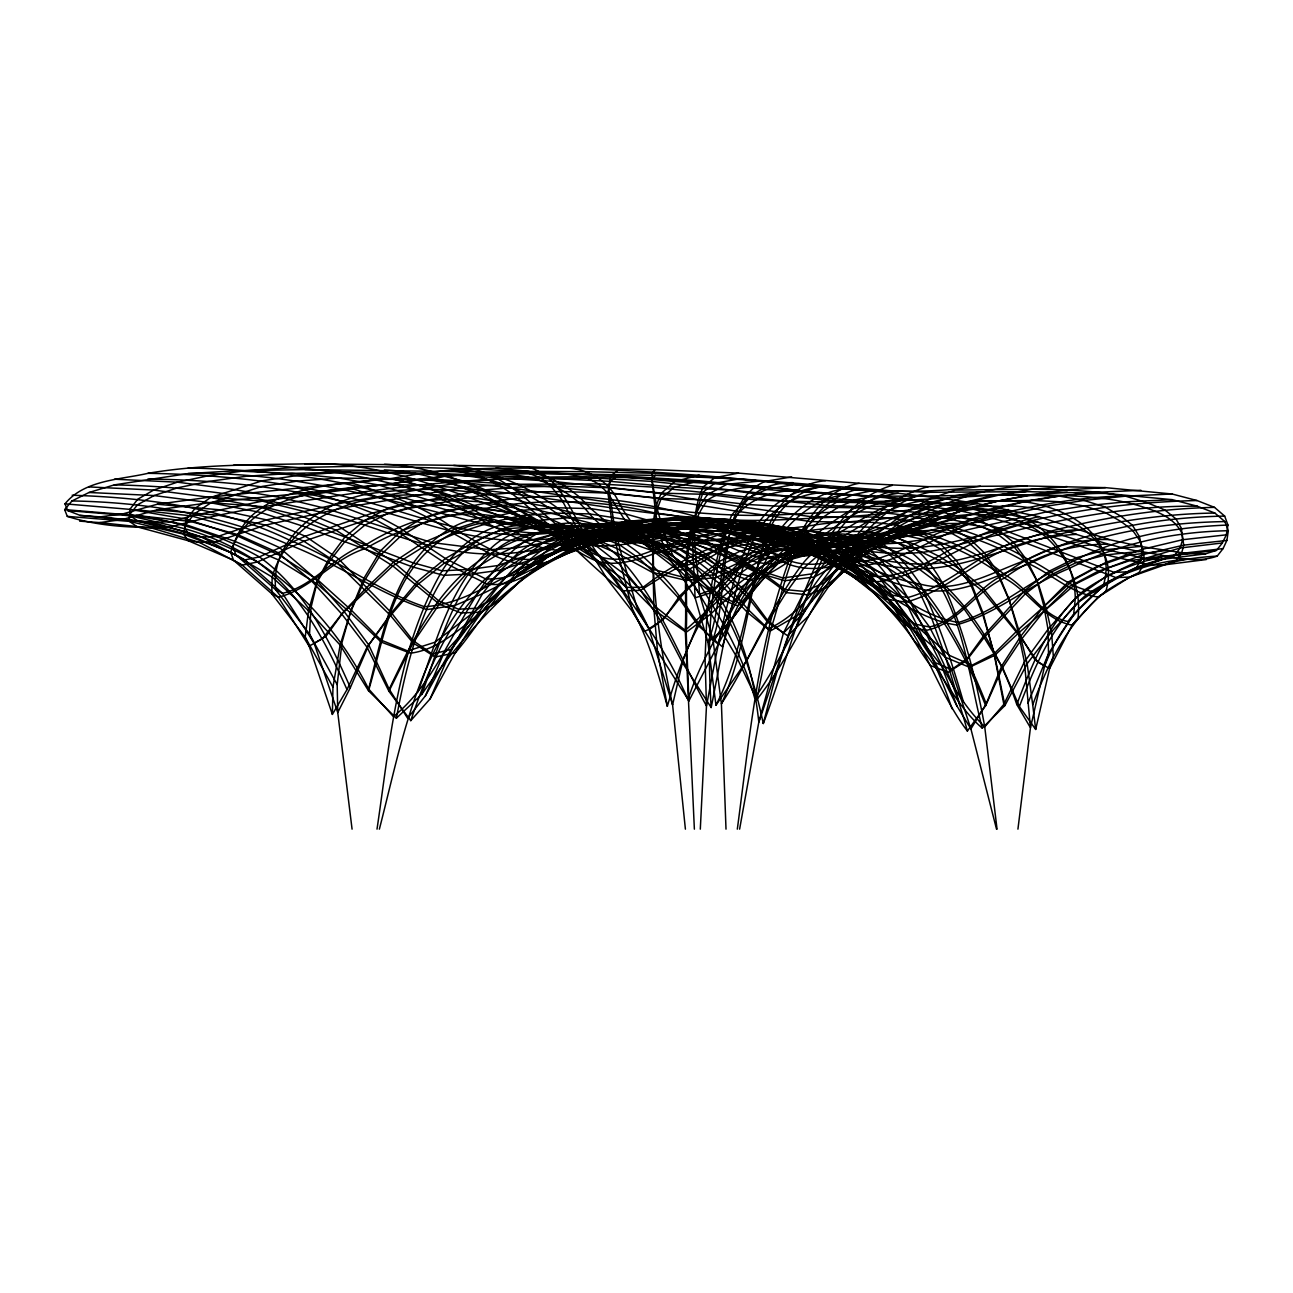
<?xml version="1.0" encoding="UTF-8"?>
<svg xmlns="http://www.w3.org/2000/svg" width="1293" height="1293" viewBox="0 0 1293 1293"><rect width="100%" height="100%" fill="white"/><g stroke="black" fill="none" stroke-linecap="round" stroke-linejoin="round"><path stroke-width="1.5" d="M564.799 473.788L585.745 477.359L598.53 483.889L607.904 493.102L624.325 519.317L642.411 542.753L669.451 560.079L693.872 584.905L735.862 655.503L756.841 699.545L770.289 631L747.451 612.413L719.942 583.822L693.032 563.829L663.325 545.096L632.923 531.585L601.261 524.699L569.421 522.954L537.646 525.815L506.226 532.571L475.339 545.921L444.711 562.859L416.976 585.131L390.502 615.516L367.05 647.211L347.009 689.605L332.382 714.415L332.964 687.149L340.124 645.045L350.306 612.672L364.012 581.43L379.98 555.634L400.087 536.692L422.391 523.067L447.184 515.438L474.224 513.563L503.139 517.055L533.169 525.718L563.796 538.987L594.57 558.641L624.826 580.153L653.983 609.811L686.195 632.277L688.91 700.919L632.907 612.155L607.322 579.312L582.901 539.44L561.954 500.019L551.319 486.685L540.975 477.941L526.881 472.559L304.906 469.553L233.5 470.911L188.196 473.561L114.285 484.891L89.023 492.488L71.972 500.941L64.65 509.62L67.284 516.376C99.513 526.801 136.072 528.191 170.078 527.156C218.307 513.757 267.78 505.127 317.415 498.888C448.655 477.23 581.963 470.377 714.593 483.356C769.157 485.974 823.237 494.783 877.882 496.059C929.408 496.657 980.918 494.524 1032.46 494.944C1071.186 495.591 1111.059 495.575 1147.99 508.682C1161.76 513.03 1175.676 520.142 1182.19 533.767L1183.709 545.145L1181.592 553.404L1175.79 560.968L1129.904 577.066L1098.355 596.946L1072.075 625.149L1049.577 668.594L1035.677 729.446L1019.369 706.528L1002.592 667.624L984.102 637.578L963.754 608.389L942.936 586.796L919.937 569.696L897.051 556.443L873.971 548.588L850.826 544.531L827.698 545.501L804.925 550.511L781.651 560.677L758.361 574.981L735.135 591.402L710.326 614.353L686.195 632.277C688.506 588.347 678.938 537.355 707.724 499.922C748.776 473.836 800.658 495.72 846.091 494.298C889.94 497.967 933.805 501.765 977.266 508.699C1033.075 515.519 1084.051 540.636 1138.858 551.464C1164.557 554.131 1191.807 565.122 1217.198 556.119L1223.065 548.604L1226.879 540.442L1228.35 530.712L1224.859 521.58L1214.854 513.046L1197.302 506.209L1172.331 499.68L1105.725 493.36L1026.141 491.647L929.489 492.294L892.881 490.904L739.418 478.83L655.47 475.404L564.799 473.788L495.316 473.868L451.402 475.468L423.264 478.669L390.599 484.164L210.112 502.605L156.922 509.846L122.463 519.56L99.609 522.582L79.665 521.144M700.305 829.152L706.479 705.913L705.057 658.428L707.045 612.284L713.332 574.819L721.252 541.104L731.806 514.889L746.271 499.13L766.151 489.53L792.771 484.778L898.36 493.279L945.684 498.856L977.67 503.575L1038.715 516.65L1109.249 539.601L1140.313 546.422L1187.136 553.501L1205.626 553.824L1216.503 550.349L1222.37 542.963L1226.314 534.833L1227.946 525.039L1224.665 516.085L1214.515 507.373L1197.011 500.536L1172.056 493.991L1105.386 487.639L1027.014 485.974L928.358 486.669L859.182 483.307L738.497 473.109L655.082 469.682L565.17 468.066L495.962 468.147L452.097 469.779L423.668 473.028L390.583 478.604L209.692 497.159L157.229 504.238L122.98 513.871L100.159 516.893L80.101 515.39L67.689 510.557L64.989 503.85C84.417 479.848 120.055 479.735 147.984 473.319C199.768 464.446 252.458 464.866 304.825 463.848C467.597 465.528 630.952 464.817 792.771 484.778M352.068 829.152L337.748 712.54L337.182 684.66L341.982 642.573L351.13 609.989L363.963 578.23L380.19 551.206L399.634 532.231L422.116 518.154L447.346 510.105L474.967 508.036L504.496 511.559L535.334 520.416L566.706 534.171L597.851 554.471L627.978 576.872L656.359 607.484L685.258 630.321L694.373 829.152M1017.93 829.152L1030.456 727.717L1044.615 666.04L1048.51 653.66L1073.659 614.401L1103.058 586.23L1136.595 567.385L1174.335 555.457L1216.503 550.349M737.317 829.152C750.344 731.919 758.878 632.164 796.779 540.603C809.095 514.743 829.282 488.479 859.182 483.307M377.006 829.152C390.13 741.439 396.87 649.345 442.109 570.827C460.421 541.185 492.552 520.433 528.094 521.839C561.97 525.556 596.994 533.831 621.27 559.61C659.689 602.069 679.148 656.505 706.479 705.913C717.583 648.31 726.731 589.366 751.265 535.544C763.969 507.939 790.944 488.916 821.378 486.992M739.612 829.152L758.813 722.14L783.429 633.053L804.343 591.434L824.174 563.538L843.375 546.422L862.253 536.999L906.151 530.405L1023.797 501.926L1059.242 496.092L1098.113 492.213L1140.927 490.289M233.5 470.911L292.121 473.383L338.798 478.022L378.122 484.907L501.458 521.758L574.528 536.369L597.398 546.794L618.846 563.538L640.585 590.335L661.176 621.755L682.058 662.064L711.166 707.53C722.658 650.977 730.739 592.97 753.625 539.537C765.569 512.287 792.561 494.476 822.057 492.665M67.284 516.376L129.445 521.402L183.525 534.187L230.671 552.305L272.176 577.066L308.51 610.716L340.124 645.045L368.521 690.769L396.369 718.213C410.463 642.718 443.305 501.425 550.479 532.199C612.284 544.773 674.784 520.158 737.139 529.193C802.985 533.912 862.286 571.91 929.02 568.467C969.912 565.332 1007.635 547.876 1046.829 537.241C1101.846 523.584 1158.059 513.806 1214.854 513.046M1197.011 500.536C1141.024 501.862 1085.328 508.052 1030.796 520.917C992.571 531.665 954.444 544.321 914.701 547.925C848.499 551.804 786.419 523.18 720.799 519.867C688.991 517.943 657.135 519.931 625.456 522.873C595.766 527.867 564.394 522.21 536.094 534.268C464.866 574.302 454.489 666.509 393.46 716.678L368.602 688.959C383.762 630.289 394.753 559.045 453.164 527.043C484.39 510.105 520.336 517.135 552.596 526.817C614.03 539.213 676.142 514.436 738.125 523.584C804.294 527.689 863.433 567.579 930.313 563.78C970.784 561.744 1007.635 542.979 1046.215 532.36C1101.119 517.75 1157.639 508.505 1214.515 507.373M379.366 829.152C401.848 741.988 418.35 644.641 485.441 578.828C517.297 551.529 556.232 530.906 599.144 531.423C632.422 534.074 667.22 540.943 692.547 564.33C734.877 605.738 752.671 664.699 758.813 722.14C780.018 661.046 798.12 598.53 827.375 540.603C841.937 515.697 863.95 493.457 892.315 485.344M368.521 690.769C383.261 640.956 390.518 582.238 432.525 546.858C451.645 530.275 476.05 520.869 501.458 521.758C536.708 526.267 572.686 536.11 598.707 561.728C637.11 601.18 653.062 654.597 667.333 706.301C687.747 635.768 726.989 539.811 817.451 554.002C904.664 562.52 947.494 656.844 967.39 731.062L985.686 705.606L1002.592 667.624L1021.826 638.807L1044.259 610.813L1069.133 586.602L1097.789 571.425L1129.71 560.645L1164.912 555.942M136.007 515.357L190.653 521.483L237.362 534.462L277.833 552.564L311.839 581.187L341.724 613.981L367.05 647.211L388.934 691.27L410.77 720.637C431.086 660.82 458.126 597.398 514.404 563.069C546.664 540.927 587.491 532.457 625.86 540.329C714.237 551.125 747.386 648.957 763.29 723.53C779.307 662.695 793.239 593.406 845.089 551.836C863.304 539.213 885.753 539.698 906.749 536.029C984.135 518.364 1060.842 494.088 1141.234 495.995M396.369 718.213L421.825 694.325C439.345 645.66 452.356 590.998 491.195 554.261C514.032 531.423 546.987 529.613 577.308 531.892C632.697 529.726 688.296 519.544 743.669 528.126C809.176 535.997 873.939 563.683 940.706 549.347C1024.88 527.803 1109.572 505.191 1197.302 506.209M417.849 692.062C436.145 642.702 449.431 586.666 489.401 549.751C512.691 526.316 546.341 523.681 577.47 526.17C611.136 529.597 639.421 549.848 661.095 574.787C683.302 595.426 694.26 624.826 718.019 644.027C729.559 604.558 750.247 560.014 794.5 550.365C812.893 545.517 832.708 548.313 849.97 539.262C881.729 525.508 911.161 505.24 945.684 498.856M763.29 723.53C785.966 664.052 800.965 601.665 829.12 544.337C844.151 520.723 864.775 497.999 892.881 490.904M739.418 478.83L714.593 483.356L703.036 492.197L693.872 520.142L692.595 542.688L695.101 597.835L707.901 642.217L715.966 705.138C742.344 653.676 747.807 595.831 764.939 541.444C773.311 513.434 795.243 488.447 825.888 486.378M88.845 486.911L153.673 490.063L210.711 497.449L260.976 507.373L305.39 521.968L412.338 562.584L442.109 570.827L470.28 569.356L497.417 565.591L575.724 538.825L626.782 526.849L652.06 523.536L677.128 522.663L701.921 524.069L726.375 527.188L797.312 543.432L820.344 547.424L843.375 546.422L866.763 540.781L886.901 533.055L912.454 525.863L932.867 524.538L951.777 528.287L968.942 538.082L984.232 552.709L997.533 571.813L1008.734 598.433L1017.769 630.111L1024.395 661.903L1030.456 727.717L1016.799 704.523C1032.444 663.083 1049.69 620.268 1083.873 590.448C1114.501 569.356 1149.978 556.265 1187.136 553.501M1019.369 706.528C1034.982 666.186 1052.163 624.487 1085.554 595.426C1115.73 574.739 1150.625 561.954 1187.152 559.126M996.531 829.152L970.914 728.929L986.22 703.731L1001.946 665.523L1020.71 636.318L1042.788 607.629L1068.244 582.028L1097.094 566.496L1129.468 555.214L1165.575 550.543M1027.951 703.101L1048.51 653.66L1048.025 629.352L1043.904 606.255L1036.695 579.862L1026.658 559.966L1013.938 542.704L998.665 530.292L980.983 521.031L961.087 517.911L939.268 518.057L915.816 522.372L891.055 530.922L865.292 542.413L811.859 573.85L782.911 578.003L756.292 569.486L726.811 553.242L661.046 523.907L626.135 514.081L590.804 508.618L555.715 507.745L521.241 510.379L487.509 518.331L454.683 529.241L423.118 542.704L393.525 562.164L366.824 587.41L343.97 611.266L326.014 636.237L314.151 643.316L337.748 712.54L350.371 687.617L368.747 644.932L391.44 612.817L417.267 581.737L445.422 558.528L475.258 541.201L506.258 527.479L538.017 520.481L570.278 517.572L602.732 519.398L634.928 526.316L666.315 540.781L696.167 560.305L722.722 581.236L749.197 610.571L768.284 628.915C809.273 610.005 828.991 567.562 857.259 534.946C875.555 512.594 900.041 493.861 928.358 486.669M1035.677 729.446L1032.719 704.879C1048.413 662.275 1069.263 619.897 1105.838 591.386C1138.632 568.678 1177.648 557.994 1217.198 556.119M410.77 720.637L430.116 698.85L448.024 657.054L465.27 624.584L482.483 593.746L500.779 570.1L518.428 552.628L537.484 539.537L557.121 533.443L577.308 531.892L597.948 536.142L619.444 544.692L639.437 558.721L659.769 577.971L678.97 598.352L698.252 625.618L722.351 646.807C733.487 608.825 752.72 565.3 795.567 556.038C815.689 551.707 836.474 548.814 856.677 554.39C882.699 561.485 904.26 578.197 924.382 595.507C950.711 628.608 969.912 666.525 985.686 705.606M136.492 509.701L191.477 515.939L238.785 529.29L279.45 547.537L314.328 577.712L343.97 611.266L368.747 644.932L389.193 689.217L407.634 718.261L425.429 695.779L443.483 653.999L495.639 596.461L513.709 578.731L549.929 548.022L568.387 536.078L587.151 528.449L606.191 523.681L630.661 521.047L655.001 518.978L703.473 517.766L751.686 521.774L848.16 537.549L872.823 538.906L898.102 537.452L924.285 534.284L1046.522 506.209L1084.003 500.439L1125.556 496.156L1172.056 493.991M997.048 829.152L984.733 726.876L1003.853 704.329L1024.395 661.903L1048.025 629.352L1075.307 598.417L1106.388 576.225L1141.363 559.562L1180.153 548.006L1222.37 542.963M389.193 689.217C414.002 637.207 441.333 579.312 494.702 551.319C522.016 535.27 552.968 526.477 584.662 525.847C630.289 526.607 669.984 545.29 698.107 581.624C721.025 618.426 742.99 656.214 754.74 698.268C779.857 661.596 797.926 620.931 820.91 582.998C843.278 564.33 865.13 544.628 891.055 530.922C932.641 506.597 978.138 487.364 1027.014 485.974M388.934 691.27L413.033 642.912L439.297 604.106L466.062 574.14L495.267 556.055L524.554 541.929L554.18 534.009L583.886 531.358L613.335 534.672L642.411 542.753L678.065 570.31L695.101 597.835L711.764 592.485L742.053 563.522L757.908 552.515L773.828 543.496L790.427 538.211L806.638 536.87L855.707 541.169L881.373 539.682L898.037 543.157L924.253 539.585L1047.912 511.559L1084.116 506.032L1125.476 501.829L1172.331 499.68M688.91 700.919L728.589 624.454L747.71 596.639L768.155 573.639L822.768 517.41L838.284 507.228L854.641 500.003L871.45 496.577M188.196 473.561C296.647 471.056 400.361 503.122 504.092 529.677C570.504 541.25 636.609 520.756 703.23 523.487C752.057 528.336 808.464 526.251 846.026 563.166C869.413 588.784 894.837 612.575 914.636 641.312C940.496 667.899 954.024 703.683 982.26 728.153L1004.903 705.558L1027.159 663.697L1051.516 631.808L1078.815 601.908L1109.103 581.3L1143.545 564.637L1181.592 553.404L1223.065 548.604M430.116 698.85C457.108 649.409 482.774 594.909 533.136 565.025C557.493 550.058 584.986 540.296 613.755 539.763C652.157 539.601 688.151 519.641 727.07 525.006C771.016 531.197 809.968 554.341 849.016 573.769C871.385 589.398 894.417 603.637 909.367 627.347C930.621 660.901 943.244 699.351 967.39 731.062M425.429 695.779L451.128 649.393L477.311 608.243L504.011 578.682L531.197 559.934L558.705 545.452L586.359 536.854L629.109 533.33L693.775 519.851L710.633 518.687L727.603 519.285L761.658 526.865L835.246 559.255L851.861 568.823L874.456 585.163L890.958 595.022L913.117 623.776L935.065 662.566L956.901 705.93L970.914 728.929L951.47 669.612L929.522 626.976L907.702 597.56L885.43 576.209L862.835 561.55L840.046 551.432L817.208 548.248L800.674 547.602L778.273 549.767L756.292 556.572L735.022 572.185L715.966 593.956L697.929 623.565L682.866 660.545L672.586 704.847L685.403 829.152M715.966 705.138L746.643 660.739L767.686 622.192L786.144 592.614L803.923 567.983L820.813 552.871L838.801 544.321L855.707 541.169L872.08 544.401L898.037 543.157C960.925 580.282 965.596 664.602 982.26 728.153M756.841 699.545C796.569 649.571 817.241 587.539 859.506 539.278C877.688 517.701 901.221 498.047 929.489 492.294M421.825 694.325C453.504 647.745 491.55 604.817 534.914 568.775C554.277 548.604 579.183 534.009 606.934 529.37C633.085 526.138 659.22 533.896 682.154 546.115C706.802 556.038 726.876 576.048 753.447 580.816C806.137 560.629 841.048 505.757 899.039 498.823M655.082 469.682L652.125 473.254L652.254 481.449L657.006 508.181L666.315 540.781L673.103 555.845L681.767 565.914L699.578 594.263L712.96 639.55L721.413 703.748L726.003 829.152M655.47 475.404L651.834 478.943C655.713 509.862 656.246 545.694 678.065 570.31L690.236 568.71L718.811 552.289L734.376 544.935L750.263 537.743L766.41 533.734L782.54 532.91L847.125 543.108L872.08 544.401L887.952 553.032L903.306 568.16L917.901 588.396L932.059 619.299L945.684 657.458L959.745 704.313M618.345 470.038L610.765 475.776L475.84 469.084L412.499 467.306L349.175 466.401L292.008 467.694L246.478 470.523L208.464 475.759L177.416 482.176L153.673 490.063L137.704 499.243L129.85 509.361L130.205 515.794L138.286 521.241L190.119 535.318L201.336 536.967L217.677 536.514L266.536 519.883L344.892 502.427L465.496 481.642L505.547 478.685L599.386 478.265L652.254 481.449L825.322 500.229L860.427 501.781L895.596 500.989L1000.071 494.831L1059.242 496.092L1084.003 500.439L1104.707 506.856L1120.902 516.246L1132.426 525.217L1139.424 536.66L1142.301 549.299L1141.363 559.562L1136.595 567.385C1093.328 585.874 1061.424 622.515 1044.615 666.04L1034.804 659.559L1020.71 636.318L983.391 588.574L961.733 570.342L938.831 556.232L915.121 544.515L890.925 535.932L866.455 531.439L841.824 531.471L817.063 534.655L766.636 549.428L713.332 574.819L685.419 577.809L653.45 569.421L620.187 550.01L549.347 518.574L513.563 507.713L478.766 501.749L445.826 499.518L415.473 500.86L388.288 508.02L364.642 520.481L344.827 537.161L329.117 558.463L317.739 579.862L311.015 607.532L309.512 634.103L314.151 643.316L282.553 593.342L244.781 559.95L235.892 554.875L190.119 535.318L184.947 528.756L130.205 515.794L67.689 510.557M759.912 486.718L699.125 480.77L618.07 475.711L610.215 481.352L475.436 474.709L412.16 472.979L349.158 472.074L292.121 473.383L246.704 476.196L208.706 481.416L177.561 487.817L154.077 495.558L137.511 504.803L129.381 514.937L129.445 521.402L137.3 526.881L188.261 540.733L199.526 542.43L215.769 541.719L265.615 525.103L344.714 507.583L465.141 487.251L505.159 484.342L598.53 483.889L651.72 487.025L825.742 505.498L861.38 506.694L896.55 506.064L967.455 501.684L1031.41 500.359L1059.452 501.749L1084.116 506.032L1104.869 512.367L1121.29 521.693L1132.7 530.453L1140.62 541.832L1144.03 554.374L1143.545 564.637L1139.004 572.54L1129.904 577.066L1115.891 577.583L998.6 532.522L971.302 523.762L917.222 512.4L865.162 508.036L780.503 506.323L746.837 504.464L707.724 499.922L661.208 498.468L551.319 486.685L439.846 479.655L338.798 478.022L297.277 481.109L262.123 486.41L210.921 502.815L194.645 513.677L185.594 524.586L183.525 534.187L188.261 540.733L233.548 560.241L242.227 565.138L278.286 597.221L309.14 646.144L332.382 714.415M859.441 488.851C796.504 502.864 787.162 580.169 770.289 631L800.529 613.529L825.112 586.505L871.223 549.557L893.544 536.029L940.625 510.767L967.455 501.684L995.562 494.912L1026.141 491.647M699.238 475.097L674.655 481.546L610.765 475.776L608.583 487.057L614.094 524.134L620.187 550.01L637.497 609.245L648.924 628.754L672.586 704.847C662.436 660.303 655.826 615.048 653.45 569.421C653.757 543.997 649.167 516.586 661.483 493.134L674.655 481.546L727.151 484.245L766.151 489.53L905.811 498.581L960.877 506.355L990.034 513.289L1019.627 521.467L1106.469 549.59L1148.766 559.481L1164.088 559.109L1205.626 553.824M699.125 480.77L674.348 487.154L610.215 481.352L607.855 492.374L612.801 528.304L618.119 553.711L632.907 612.155L644.043 631.453C668.74 622.515 676.368 594.505 698.172 581.139C715.95 565.203 737.899 555.117 761.302 550.737C807.398 545.404 854.657 564.136 885.349 598.885L905.714 602.231C934.015 594.618 957.353 576.904 981.937 561.873C1010.059 543.949 1043.548 536.045 1076.584 534.381M1038.715 516.65C1003.707 524.845 969.459 537.193 938.831 556.232C917.303 567.934 893.738 579.07 868.557 575.918C837.476 560.273 806.347 545.21 772.567 535.755C750.603 526.332 727.377 519.608 703.473 517.766C629.077 514.388 556.41 543.545 482.16 531.876C437.131 526.203 395.076 507.907 350.92 498.144C284.605 481.287 216.287 474.418 147.984 473.319M845.509 488.657C810.226 493.021 783.623 519.931 766.636 549.428C741.051 600.033 705.525 645.094 687.973 699.723C662.452 639.372 620.107 589.624 585.196 534.995C570.391 509.798 558.738 475.242 527.382 466.87M846.091 494.298C819.746 497.757 797.458 513.693 781.732 534.575C763.371 556.071 759.104 587.313 737.624 605.803C700.127 593.342 677.823 556.103 641.36 541.088C622.773 533.023 602.457 529.063 582.27 532.037C520.158 545.598 492.94 608.615 455.378 652.771L435.224 657.054L413.033 642.912L390.502 615.516L336.649 562.487L303.871 541.266L265.615 525.103L219.018 515.341L156.922 509.846M825.419 480.77C794.403 483.065 772.066 508.909 765.003 537.791C749.164 592.824 745.479 651.025 721.413 703.748C750.991 658.59 769.836 607.209 802.5 563.958C821.087 539.957 851.683 533.233 880.565 533.912C911.032 536.029 931.8 562.584 944.892 587.668C964.303 632.132 976.215 679.245 984.733 726.876C942.613 685.678 928.245 626.588 896.13 578.698C880.032 557.364 859.732 535.965 831.383 533.977C799.106 530.082 763.985 520.093 734.537 539.941C715.627 546.034 701.873 564.281 681.767 565.914C656.505 547.973 631.21 528.789 617.731 499.938C607.419 480.317 587.345 468.244 565.17 468.066M945.361 504.125C899.54 512.206 863.562 547.278 817.451 554.002C766.28 565.801 722.803 528.126 673.023 525.103C609.342 524.748 546.632 548.62 482.58 537.419C437.68 530.389 395.238 513.256 350.953 503.413C284.508 486.976 216.238 479.929 147.871 479.024M1037.632 521.483C981.613 528.95 937.878 569.276 883.669 581.107C855.643 585.228 835.698 561.259 810.21 554.729C791.268 548.28 772.18 542.123 753.754 534.235C711.102 519.107 663.665 521.144 620.349 531.73C596.542 539.488 574.286 551.141 551.125 560.58C531.375 572.395 511.074 587.943 486.637 583.854L444.711 562.859L398.373 532.166L372.093 517.976L344.714 507.583L298.182 493.441M1008.443 509.507L990.034 513.289L971.156 519.253L952.181 526.671L897.294 551.836L879.903 558.01L862.835 561.55L845.961 560.839L806.509 547.44L783.946 543.981L732.258 526.51L714.657 521.903L696.959 519.059L679.278 517.879L661.644 519.22L593.826 530.486L542.624 543.092L516.392 547.844L489.401 549.751L431.62 542.527L325.804 508.456L282.246 497.805L233.079 489.384L177.416 482.176L114.447 479.202M870.965 491.001L853.736 494.459L836.894 501.943L821.007 512.432L764.648 569.114L733.794 602.118C698.317 587.717 677.193 551.238 641.845 535.771C607.047 517.588 568.015 530.502 530.922 527.205C479.17 523.342 430.876 502.945 380.465 492.374C317.997 474.725 252.878 469.876 188.261 467.872M738.497 473.109L714.819 477.683L652.125 473.254L586.343 471.686L528.708 471.363L482.758 473.044L444.679 476.325L262.334 501.134L191.477 515.939L171.226 521.612L152.752 522.437L80.101 515.39M920.761 501.231C871.886 507.745 837.896 550.139 789.91 559.416C767.266 570.407 742.602 558.172 721.704 548.668C699.012 537.565 675.075 528.675 649.732 526.51C622.111 523.794 597.107 537.581 570.342 541.363C535.544 551.966 498.742 557.089 462.506 552.03C415.279 545.905 371.721 525.12 325.788 513.499C256.628 496.173 185.61 486.12 114.285 484.891M920.729 495.817C879.256 501.264 848.014 532.134 810.388 547.456C792.383 551.077 775.008 562.746 756.292 556.572C738.174 551.998 721.833 542.769 704.75 535.48C670.178 519.705 629.416 515.131 593.826 530.486C556.83 543.771 527.124 581.656 485.441 578.828L445.422 558.528L398.858 527.382L372.626 513.062L344.892 502.427L297.988 488.011M1007.7 514.485C945.215 519.188 891.216 583.693 826.97 561.017C794.08 545.969 757.229 539.31 721.704 548.668C692.127 556.814 666.267 574.14 640.585 590.335L622.143 590.853C590.287 565.154 562.067 535.189 530.421 509.103C509.329 489.19 482.887 473.012 453.31 471.153M793.385 490.5C759.347 491.744 729.608 509.507 722.932 544.773C708.208 597.786 707.821 653.013 711.166 707.53M898.36 493.279C839.61 500.488 803.422 555.101 750.328 576.306C724.985 571.361 706.398 551.141 682.866 541.379C659.721 528.255 632.923 520.416 606.191 523.681C529.467 522.695 492.536 597.625 451.128 649.393L432.347 654.048L412.903 640.439L391.44 612.817L338.33 558.689L305.293 536.223L266.536 519.883L219.39 509.781L157.229 504.238M791.672 476.939L765.181 481.368L714.819 477.683L703.457 486.685C687.246 520.028 697.315 558.835 699.578 594.263L714.124 589.042C738.756 562.002 767.703 530.873 807.268 531.197M977.67 503.575L960.877 506.355L943.599 512.497L873.745 543.577L856.823 549.121L840.046 551.432L823.302 551.157L783.946 543.981L761.642 545.371L739.774 551.351L718.601 561.808L698.462 577.923L679.795 595.863L663.164 619.686L648.924 628.754C628.867 585.842 599.645 542.494 552.596 526.817C526.477 521.58 500.246 516.586 474.967 508.036C397.177 481.141 316.268 463.702 233.516 465.221M792.771 482.645C708.823 482.919 730.335 589.333 707.901 642.217C737.624 620.074 752.445 584.63 780.972 560.968C798.46 545.064 823.819 534.785 847.125 543.108C876.331 553.21 891.717 582.448 908.009 606.546C923.865 640.1 940.205 673.459 952.004 708.709M980.369 486.233C909.076 496.771 836.49 488.544 765.181 481.368C736.945 493.263 729.866 525.863 726.811 553.242C721.025 581.898 722.625 611.734 712.96 639.55C739.838 615.597 753.286 580.799 780.487 556.798C799.737 536.353 828.91 530.922 855.74 535.447C885.139 537.161 904.793 561.695 920.228 584.08C938.589 621.949 951.826 661.951 963.527 702.293M980.934 491.89L955.64 495.623L932.398 503.527L909.9 515.503L888.744 530.97L868.314 547.068L828.7 586.489L808.141 616.422L787.582 635.72L767.686 622.192L747.677 596.962L727.183 578.036L704.038 560.629L680.312 549.008L654.888 541.799L629.303 539.036L586.99 542.494L570.229 539.682L554.18 534.009L537.646 525.815L484.051 494.993L465.141 487.251L444.453 481.998L423.264 478.669M977.266 508.699L961.345 511.074L944.116 517.232L873.971 548.588L856.677 554.39L839.513 557.073L822.106 556.733L800.238 553.291L783.105 549.557L730.981 531.811L713.995 527.544L679.358 523.617L662.178 524.942L595.879 535.852L578.537 543.803L500.779 570.1L472.688 573.914L443.709 575.337L412.435 566.884L305.326 526.962L260.41 512.416L210.921 502.815L154.077 495.558L89.023 492.488M1206.369 559.53L1165.332 564.734L1149.59 565.041L1106.145 554.891L1019.126 525.701L990.082 517.653L961.345 511.074L932.932 507.066L854.641 500.003L766.329 495.154L726.763 489.95L674.348 487.154L661.208 498.468L655.292 514.323L652.27 537.936L653.983 609.811L657.426 650.573L667.333 706.301M1226.314 534.833L1182.545 539.731L1142.301 549.299L1105.838 562.423L1073.125 580.201L1017.769 630.111L994.042 653.805L971.867 665.329L949.078 655.228L903.662 614.288L848.79 558.414L832.595 545.129L816.239 536.223L799.769 529.823L759.136 523.471L742.635 524.425L726.375 527.188L680.813 543.593L667.447 546.535L655.357 545.371L614.886 529.273L590.804 508.618L578.634 496.286L565.429 486.313L549.767 477.796L528.708 471.363L495.962 468.147M1226.879 540.442L1183.709 545.145L1144.03 554.374L1108.279 567.708L1075.744 583.935L1019.466 632.212L994.673 655.373L969.524 667.269L945.684 657.458L899.508 617.828L876.929 595.426L822.089 552.531L806.396 543.189L790.265 535.868L774.151 531.035L734.569 526.219L686.389 523.681L645.078 527.673L578.537 543.803L525.394 575.967L499.551 600.615L480.673 612.203L460.874 612.93L439.297 604.106L392.765 565.93L335.808 530.13L302.093 516.295L262.269 506.63L210.112 502.605M1138.858 551.464L1106.145 554.891L1076.39 562.536L1049.609 575.514L1025.511 593.6L984.102 637.578L966.065 661.046L948.125 672.263L930.54 665.604C897.908 621.529 877.624 561.291 822.655 539.779M760.122 481.044L727.151 484.245L707.659 494.411L661.483 493.134L552.03 481.287L440.541 474.046L338.847 472.381L297.164 475.501L261.962 480.851L210.711 497.449L195.13 508.311L186.531 519.204L184.947 528.756C266.342 551.335 331.186 614.87 368.602 688.959M1140.313 546.422L1106.469 549.59L1076.326 557.768L1049.221 571.167L1024.929 590.303L984.07 635.251L966.889 658.897L951.47 669.612L935.065 662.566C902.158 617.02 879.806 556.475 823.867 534.203M1077.893 529.677C1044.372 531.455 1010.447 539.666 981.92 557.865C957.887 572.46 935.275 590.028 907.702 597.56L890.958 595.022C866.956 573.155 839.496 552.305 806.509 547.44M1067.097 486.556L1032.315 489.207L955.365 490.112L931.606 498.177L908.64 510.25L865.292 542.413L824.692 582.642L803.228 613.48L783.429 633.053L767.363 620.058L748.227 594.166L728.169 574.448L705.218 556.184L680.813 543.593L655.325 536.239L629.109 533.33L586.359 536.854L570.358 534.122L554.325 528.595L538.017 520.481L485.198 489.805L465.496 481.642L444.679 476.325L423.668 473.028M1067.242 492.261L1032.46 494.944L1000.653 500.504L971.69 507.228L877.834 519.527L845.072 522.146L811.034 521.564L738.739 511.543L654.484 497.999L607.904 493.102L564.233 491.582L522.905 491.986L484.051 494.993L409.041 508.408L372.093 517.976L303.871 541.266L257.404 562.002L242.227 565.138L199.526 542.43L152.17 528.174L99.609 522.582M1227.946 525.039C1172.67 527.188 1116.166 536.999 1067.452 564.378C1029.293 580.395 998.584 610.312 958.566 622.45C923.234 616.971 895.92 591.628 864.872 575.773C843.489 561.049 820.15 549.38 795.551 541.056C751.459 526.801 704.653 532.183 661.563 547.101C642.734 554.293 622.854 563.069 602.409 557.445C578.003 548.652 560.225 528.239 535.334 520.416C489.708 491.275 439.62 466.256 384.441 464.3M1228.35 530.712C1173.381 531.746 1118.461 543.626 1069.214 568.451C1029.988 584.21 997.582 613.512 956.384 624.923C920.875 619.929 892.639 595.766 861.38 580.104C842.066 566.286 819.762 557.881 799.64 545.452C765.408 524.958 723.789 521.402 686.017 533.459C648.343 548.474 603.54 545.096 569.421 522.954C535.496 496.076 496.059 474.515 451.402 475.468M1107.277 544.24C1070.442 543.949 1033.931 555.893 1004.483 578.052C975.326 591.063 958.533 623.776 926.499 630.289L909.367 627.347C889.051 613.076 876.298 590.659 854.818 577.939C835.213 565.849 815.867 552.903 793.53 546.373C749.795 532.263 703.554 537.904 660.513 551.416C640.714 558.511 620.026 566.738 598.707 561.728C574.755 553.404 557.558 533.233 533.169 525.718C488.253 496.722 438.86 471.848 384.312 470.005M1105.386 487.639L1066.709 489.756L1032.315 489.207L1000.071 494.831L970.138 501.813L876.266 514.404L843.602 517.087L810.339 516.586L738.416 506.436L654.048 492.617L609.148 487.8L565.429 486.313L524.182 486.75L485.198 489.805L409.865 503.365L372.626 513.062L305.293 536.223L259.36 556.895L244.781 559.95L201.336 536.967L152.752 522.437L100.159 516.893M1224.665 516.085C1156.589 517.394 1088.156 529.871 1026.658 559.966C992.571 571.732 957.402 594.327 920.228 584.08C886.448 578.666 856.645 560.709 825.338 547.86C795.082 537.726 764.341 528.223 732.258 526.51C673.346 519.689 612.801 557.946 556.523 529.92C474.062 501.91 394.624 460.567 304.825 463.848M1105.725 493.36C1030.586 492.956 959.358 517.685 888.243 538.631C835.892 567.077 779.711 543.399 726.343 532.603C693.969 527.415 660.82 526.493 628.43 532.183C608.405 538.939 588.638 546.47 568.548 553.048C539.86 565.655 514.275 584.064 491.469 605.431C464.882 622.402 443.337 648.941 410.463 653.207L381.193 642.088L350.306 612.672L316.349 583.434L278.092 559.74L234.114 541.024L185.594 524.586L129.381 514.937L64.65 509.62M1224.859 521.58C1157.122 522.679 1089.078 534.93 1027.66 564.378C992.507 576.419 956.109 598.611 917.901 588.396C883.798 583.24 853.687 565.332 822.089 552.531C792.464 542.704 762.369 533.459 730.981 531.811C671.827 525.265 611.072 563.425 554.519 535.302C519.139 523.843 484.358 510.476 450.384 495.348C403.772 478.572 354.33 470.7 304.906 469.553M1109.249 539.601C1071.541 538.454 1034.044 551.303 1004.402 574.545C976.021 587.345 960.311 620.074 929.522 626.976L913.117 623.776C889.325 602.667 869.413 577.696 841.727 561.194C827.278 547.99 810.469 537.791 792.334 530.502C752.801 516.941 709.372 518.283 670.291 532.684C637.11 542.43 599.402 535.755 570.278 517.572C536.239 490.742 496.851 468.939 452.097 469.779M526.881 472.559L618.07 475.711M71.972 500.941C146.319 502.282 220.925 514.388 289.163 544.886C336.827 562.891 378.429 593.843 427.013 609.585L455.184 605.35L482.483 593.746L560.774 555.392L585.826 545.501L611.153 538.13L669.58 525.782L693.969 525.54L718.245 527.221L742.004 529.968L814.493 542.009L838.801 544.321L863.821 542.51L906.749 536.029L924.253 539.585L940.706 549.347L956.044 564.896L971.043 585.325L982.906 615.096L994.673 655.373L1004.903 705.558M72.166 495.219C146.497 497.789 222.412 507.276 289.923 540.345C336.778 558.511 376.796 590.562 424.492 606.692C464.009 604.413 496.334 579.102 531.746 564.152C553.695 550.883 578.084 543.028 601.326 532.506C641.118 513.709 686.922 516.457 727.07 532.538C748.663 541.007 770.79 551.254 794.5 550.365C815.544 549.606 836.054 541.799 856.823 549.121C883.038 556.604 904.761 573.559 924.867 591.321C951.519 625.085 970.364 663.956 986.22 703.731M209.692 497.159L262.334 501.134L302.659 511.074L336.875 525.136L393.525 562.164L438.666 600.809L458.433 609.197L477.311 608.243L495.639 596.461L522.097 571.199L548.798 555.376L575.644 542.866L602.473 535.496L618.765 532.474L652.06 523.536L686.195 517.96L751.686 521.774L768.478 525.782L801.967 540.409L835.246 559.255L858.083 573.219L880.889 591.321L896.938 609.359L941.53 665.879L956.901 705.93M64.989 503.85L129.85 509.361L186.531 519.204L236.183 535.383L279.676 555.327L317.739 579.862L351.13 609.989L380.853 640.003L407.715 650.945L434.884 642.265L487.477 601.584L513.709 578.731L539.973 561.033L566.269 547.779L626.782 526.849L644.14 522.033L669.047 520.093L693.775 519.851L718.326 521.548L766.717 528.174L814.364 536.514L838.171 538.793L862.253 536.999L906.151 530.405L924.285 534.284L941.126 544.628L956.545 560.823L970.477 581.252L982.955 612.801L994.042 653.805L1003.853 704.329M495.316 473.868C530.663 473.497 566.884 485.715 589.543 513.903C606.288 533.169 629.319 543.416 653.256 550.802C679.148 555.57 702.115 538.68 726.343 532.603C753.076 525.136 780.067 532.797 806.638 536.87M789.603 541.719C735.83 528.982 684.611 555.715 643.009 587.329L626.507 587.345C594.198 560.515 564.863 530.227 531.94 503.995C510.25 484.196 483.727 467.387 453.698 465.464M122.463 519.56C169.868 524.344 215.802 538.761 257.404 562.002C300.994 593.18 325.545 641.942 347.009 689.605M122.98 513.871C170.902 518.735 217.321 533.379 259.36 556.895C303.887 588.848 328.778 638.726 350.371 687.617M390.583 478.604C425.591 484.148 457.77 499.551 487.509 518.331C514.889 531.245 543.949 551.254 575.644 542.866C614.369 531.213 656.02 525.491 695.246 538.599C728.816 548.361 757.423 568.726 784.98 589.527L804.343 591.434L824.692 582.642L845.945 557.784L866.763 540.781L967.714 508.763L998.18 501.021L1031.054 494.686L1066.709 489.756L1098.113 492.213L1125.556 496.156L1148.022 503.058L1164.815 509.943L1175.838 518.784L1181.446 528.304L1182.545 539.731L1180.153 548.006L1174.335 555.457L1127.658 571.797L1114.34 572.427L998.842 528.126L971.156 519.253L943.599 512.497L916.381 507.406L889.923 504.674L863.724 502.702L779.437 501.005L746.271 499.13L707.659 494.411C678.114 532.845 687.537 585.163 685.258 630.321C736.751 584.42 797.296 521.499 873.745 543.577C947.236 564.96 993.347 635.639 1016.799 704.523M390.599 484.164C425.397 489.918 457.48 504.916 487.202 523.439C515.309 536.401 544.903 556.766 577.308 548.329C613.124 539.763 648.617 527.285 686.017 533.459C718.746 538.276 750.021 549.67 780.972 560.968C819.956 580.379 859.797 558.463 892.849 537.92C927.921 526.057 961.2 503.268 999.505 506.42C1046.78 502.104 1123.795 531.762 1105.838 591.386L1098.355 596.946C1071.768 594.667 1051.419 573.365 1027.434 563.182C996.37 544.547 961.604 533.104 926.612 524.392C862.738 508.359 797.296 523.309 732.63 519.851C613.771 515.422 497.514 482.192 378.122 484.907C327 490.419 249.42 493.328 230.671 552.305L233.548 560.241L271.772 593.778L305.213 637.158L332.964 687.149M350.08 482.483C386.575 493.958 423.748 505.919 454.683 529.241C482.855 544.919 515.131 569.146 548.798 555.376C621.351 513.984 707.384 521.742 780.487 556.798C819.115 577.05 857.97 551.901 890.796 532.554C926.095 520.626 959.632 497.805 998.18 501.021C1045.439 496.674 1122.292 526.558 1103.058 586.23L1095.575 591.855C1070.054 589.317 1050.482 568.807 1027.402 558.964C996.16 540.183 961.184 528.595 925.982 519.721C862.092 503.349 796.553 518.186 731.806 514.889C613.464 510.25 497.757 476.551 378.833 479.525C328.487 485.231 250.099 487.542 232.966 546.842L235.892 554.875L275.7 589.737L309.512 634.103L337.182 684.66M350.241 487.962C386.381 499.664 423.409 511.091 454.312 534.041C483.517 549.719 516.521 574.205 551.125 560.58C628.026 516.069 720.443 538.648 786.144 592.614L808.093 594.845L828.7 586.489L849.048 562.293L868.815 546.115L913.828 531.423L933.611 530.098L952.036 533.556L968.974 542.85L984.329 556.927L998.438 575.983L1009.558 601.148L1019.466 632.212L1027.159 663.697L1032.719 704.879M272.176 577.066L271.772 593.778L278.286 597.221C311.645 589.042 333.093 558.414 365.871 548.394C407.812 523.52 455.621 513.159 503.171 505.369C553.954 498.807 605.77 500.763 655.535 513.159C704.669 517.152 748.889 543.674 798.282 544.321C871.401 550.866 939.542 499.179 1012.823 519.075C1054.409 530.275 1083.098 575.611 1078.006 617.925L1072.075 625.149C1043.936 619.945 1028.856 590.998 1004.483 578.052C976.829 555.279 943.13 541.832 908.882 532.49C846.947 517.943 784.237 535.593 722.932 544.773C617.65 542.753 519.592 490.839 413.631 494.912C356.965 494.201 289.196 517.265 272.176 577.066M1075.307 598.417L1073.659 614.401L1067.743 621.545C1041.172 615.597 1027.773 587.022 1004.402 574.545C976.91 551.012 942.775 537.532 908.349 527.706C874.763 520.061 839.933 520.093 806.137 526.461C766.684 529.467 728.444 546.163 688.571 538.906C634.847 534.72 584.921 512.367 531.94 503.995C482.758 490.467 431.135 485.732 380.465 492.374C330.717 496.156 269.591 533.605 275.7 589.737L282.553 593.342C315.136 585.519 334.952 554.18 366.905 544.159C408.265 518.283 456.284 508.165 503.704 500.019C592.388 487.364 681.605 508.892 765.003 537.791C805.911 543.965 847.772 541.04 886.545 526.057C920.681 517.038 955.462 505.644 991.246 509.668C1037.891 511.22 1074.386 552.903 1075.307 598.417M308.51 610.716L305.213 637.158L309.14 646.144L322.474 638.677L341.724 613.981L392.765 565.93L422.617 547.327L454.312 534.041L487.202 523.439L520.756 515.697L554.891 513.111L589.543 513.903L624.325 519.317L658.848 528.514L725.066 556.54L755.548 572.185L784.738 580.735L814.428 577.001L868.314 547.068L893.544 536.029L917.529 527.851L940.496 523.584L961.847 523.439L981.403 526.348L998.972 535.237L1014.407 547.214L1027.66 564.378L1038.15 583.208L1046.328 609.116L1051.516 631.808L1053.294 656.02L1049.577 668.594L1037.632 662L1021.826 638.807L983.294 591.725L961.798 574.27L938.75 560.322L915.185 549.024L891.33 540.781L867.393 536.53L843.375 536.579L819.778 539.488L769.658 553.388L715.708 577.632L686.324 580.428L652.286 572.379L618.119 553.711L547.181 523.552L511.705 513.095L477.667 507.212L445.212 505.03L415.279 506.242L388.401 513.111L364.82 525.184L344.665 541.864L328.616 562.374L316.349 583.434L308.51 610.716"/></g></svg>
